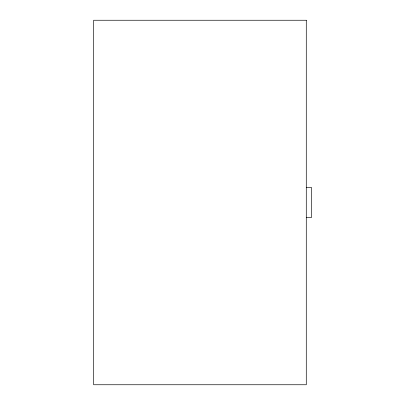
<?xml version="1.0" encoding="UTF-8"?>
<svg xmlns="http://www.w3.org/2000/svg" width="405" height="405" viewBox="0 0 405 405"><rect width="100%" height="100%" fill="white"/><g stroke="black" fill="none" stroke-linecap="round" stroke-linejoin="round"><path stroke-width="0.61" d="M306.281 187.312L311.344 187.312L311.344 217.688L306.281 217.688M306.281 20.25L93.656 20.25L93.656 384.75L306.281 384.75L306.281 20.25"/></g></svg>
